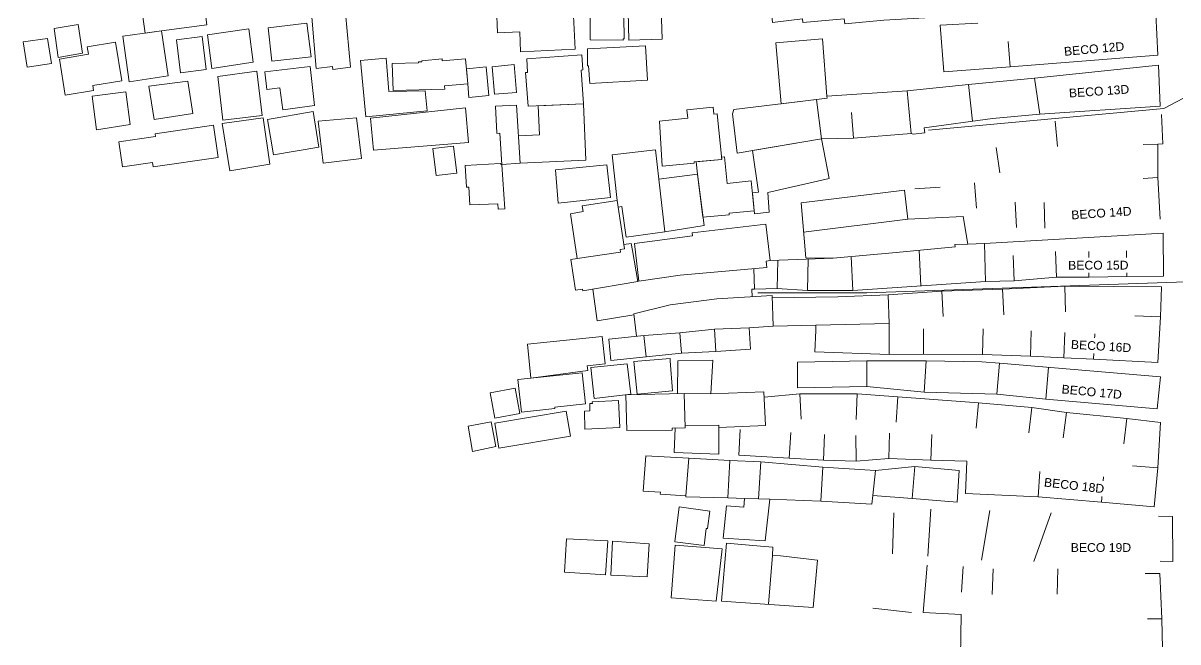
# Model space of a CAD drawing. Extents: x 359101 to 359770, y 7352318 to 7353133.
# Drawn here: x 359115.8 to 359274.3, y 7352532.1 to 7352617 of the extents above; entities that cross this region are included whole.
import ezdxf
from ezdxf.enums import TextEntityAlignment as Align

# ---------------------------------------------------------------- set-up
doc = ezdxf.new("R2010")
doc.units = 0
doc.header["$LTSCALE"] = 2.5
doc.set_wipeout_variables(frame=1)
doc.layers.add('AVT-C3-PRF-TUBULAÇÃO 3D -TUBOS', color=4, linetype='Continuous', lineweight=20)
doc.layers.add('AVT-LT-CAD-ETIQUETA NOME DE RUA', color=4, linetype='Continuous', lineweight=0)
doc.layers.add('AVT-LT-URB-DIVISA TERRENO OU AL PREDIAL', color=7, linetype='Continuous', lineweight=13, true_color=0x5c5c5c)
doc.styles.add('CARIMBO', font='arial.ttf', dxfattribs={"height": 2})

msp = doc.modelspace()

# ---------------------------------------------------------------- linework, layer by layer
at = {"layer": 'AVT-C3-PRF-TUBULAÇÃO 3D -TUBOS', "color": 6}
msp.add_lwpolyline([(359216.68, 7352579.99), (359231.63, 7352579.99), (359275.48, 7352581.48)], dxfattribs=at)
at = {"layer": 'AVT-LT-URB-DIVISA TERRENO OU AL PREDIAL', "flags": 128}
for points in [[(359246.87, 7352616.99), (359241.68, 7352616.69), (359242.18, 7352610.3), (359251.3, 7352610.96), (359271.58, 7352612.59), (359270.88, 7352626.8)], [(359225.39, 7352601.1), (359229.78, 7352601.21), (359237.72, 7352601.83), (359238, 7352601.73), (359239.6, 7352601.92), (359239.48, 7352602.63), (359248.88, 7352603.88), (359255.38, 7352604.47), (359271.92, 7352605.58), (359271.69, 7352611.19), (359254.63, 7352609.41), (359245.59, 7352608.55), (359237.19, 7352607.69), (359226.16, 7352606.94), (359225.54, 7352614.84)], [(359251.3, 7352610.96), (359251.02, 7352614.44)], [(359255.38, 7352604.47), (359254.63, 7352609.41)], [(359237.72, 7352601.83), (359237.19, 7352607.69)], [(359245.59, 7352608.55), (359246.13, 7352603.52)], [(359226.16, 7352606.94), (359226.19, 7352606.67)], [(359229.78, 7352601.21), (359229.54, 7352604.7)], [(359257.49, 7352603.54), (359257.79, 7352600.05)], [(359249.4, 7352599.9), (359249.88, 7352596.43)], [(359246.69, 7352591.6), (359246.42, 7352595.09)], [(359222.61, 7352592.34), (359236.8, 7352594.08), (359237.28, 7352590.1), (359244.84, 7352590.47), (359245.5, 7352586.68), (359247.78, 7352586.73), (359272.31, 7352588.15), (359272.37, 7352582.26), (359267.34, 7352582.22), (359262.13, 7352582.14), (359257.68, 7352582.14), (359251.88, 7352581.62), (359247.94, 7352581.55)], [(359238.21, 7352594.25), (359241.7, 7352594.48)], [(359252.16, 7352588.95), (359252, 7352592.44)], [(359256.06, 7352588.87), (359255.96, 7352592.37)], [(359247.94, 7352581.55), (359247.78, 7352586.73)], [(359239.06, 7352580.95), (359238.83, 7352585.84)], [(359251.88, 7352581.62), (359251.71, 7352585.11)], [(359257.68, 7352582.14), (359257.52, 7352585.64)], [(359262.13, 7352582.14), (359262.13, 7352585.64)], [(359267.34, 7352582.26), (359267.29, 7352585.76)], [(359219.32, 7352580.56), (359219.41, 7352584.44)], [(359223.51, 7352580.3), (359223.58, 7352584.59)], [(359229.71, 7352580.32), (359229.47, 7352584.96)], [(359216.2, 7352580.47), (359216.12, 7352583.32)], [(359224.63, 7352574.82), (359224.51, 7352571.9), (359234.69, 7352571.55), (359239.42, 7352571.56), (359247.51, 7352571.54), (359254.08, 7352571.29), (359258.66, 7352571.07), (359262.76, 7352570.88), (359271.58, 7352570.45), (359271.93, 7352576.69), (359272.06, 7352580.83), (359258.83, 7352580.88), (359250.25, 7352580.47), (359241.95, 7352580.23), (359234.55, 7352579.71), (359227.63, 7352579.42), (359218.65, 7352579.29)], [(359250.25, 7352580.47), (359250.42, 7352576.97)], [(359258.83, 7352580.88), (359258.91, 7352577.38)], [(359234.55, 7352579.71), (359234.69, 7352575.77)], [(359241.95, 7352580.23), (359242.13, 7352576.73)], [(359234.69, 7352571.55), (359234.69, 7352575.77)], [(359271.93, 7352576.69), (359268.43, 7352576.84)], [(359201.03, 7352574.14), (359201.35, 7352571.22), (359206.17, 7352571.72), (359210.91, 7352571.94), (359215.66, 7352572.25), (359215.46, 7352575.18)], [(359206.17, 7352571.72), (359205.96, 7352574.5)], [(359210.91, 7352571.94), (359210.71, 7352575.01)], [(359224.63, 7352574.82), (359224.65, 7352575.56)], [(359239.42, 7352571.56), (359239.43, 7352575.06)], [(359247.51, 7352571.54), (359247.58, 7352575.04)], [(359254.08, 7352571.29), (359254.21, 7352574.79)], [(359258.66, 7352571.07), (359258.83, 7352574.57)], [(359262.76, 7352570.88), (359262.92, 7352574.38)], [(359271.48, 7352564.09), (359256.22, 7352565.42), (359249.5, 7352566.11), (359239.51, 7352566.35), (359231.65, 7352567.14), (359222.13, 7352566.96), (359222.1, 7352570.49), (359231.62, 7352570.68), (359239.78, 7352570.66), (359247.42, 7352570.52), (359249.84, 7352570.33), (359271.96, 7352568.47), (359271.48, 7352564.09)], [(359231.65, 7352567.14), (359231.62, 7352570.68)], [(359239.51, 7352566.35), (359239.78, 7352570.66)], [(359249.5, 7352566.11), (359249.83, 7352570.33)], [(359256.22, 7352565.42), (359256.58, 7352569.76)], [(359217.54, 7352565.69), (359222.45, 7352566.13), (359230.31, 7352566.12), (359235.91, 7352565.73), (359246.94, 7352564.91), (359254.28, 7352564.27), (359259.03, 7352563.59), (359267.31, 7352562.74), (359271.94, 7352562.22), (359271.59, 7352555.98), (359271.08, 7352550.64), (359263.83, 7352551.28), (359255.14, 7352551.99), (359245.17, 7352552.46), (359245.37, 7352556.88), (359240.44, 7352557.05), (359234.64, 7352557.25), (359230.19, 7352556.92), (359225.68, 7352557.04), (359220.97, 7352557.33), (359214.07, 7352557.74), (359214.07, 7352557.74)], [(359222.45, 7352566.13), (359222.6, 7352562.64)], [(359230.31, 7352566.12), (359230.18, 7352562.62)], [(359235.91, 7352565.73), (359235.66, 7352562.24)], [(359246.94, 7352564.91), (359246.63, 7352561.42)], [(359254.28, 7352564.27), (359253.88, 7352560.8)], [(359259.03, 7352563.59), (359258.6, 7352560.11)], [(359267.31, 7352562.74), (359266.92, 7352559.26)], [(359214.07, 7352557.74), (359214.25, 7352561.24)], [(359220.97, 7352557.33), (359221.18, 7352560.82)], [(359225.68, 7352557.04), (359225.83, 7352560.54)], [(359230.19, 7352556.92), (359230.1, 7352560.42)], [(359234.64, 7352557.25), (359234.76, 7352560.75)], [(359240.44, 7352557.05), (359240.56, 7352560.55)], [(359211.9, 7352546.35), (359217.67, 7352545.97), (359218.3, 7352551.7), (359225.32, 7352551.41), (359232.34, 7352551.02), (359232.47, 7352552.21), (359237.86, 7352551.77), (359244.05, 7352551.26), (359244.32, 7352555.64), (359238.24, 7352556.16), (359232.84, 7352555.6), (359225.61, 7352556.08), (359217.1, 7352556.8), (359212.84, 7352556.98), (359207.19, 7352557.32)], [(359212.84, 7352556.98), (359212.57, 7352551.86)], [(359217.1, 7352556.8), (359216.78, 7352551.73)], [(359225.32, 7352551.41), (359225.61, 7352556.08)], [(359232.47, 7352552.21), (359232.84, 7352555.6)], [(359237.86, 7352551.77), (359238.23, 7352556.16)], [(359255.14, 7352551.99), (359255.37, 7352555.49)], [(359271.59, 7352555.98), (359268.1, 7352556.25)], [(359263.83, 7352551.28), (359264.14, 7352554.76)], [(359240.42, 7352550.31), (359239.99, 7352543.86)], [(359235.33, 7352549.82), (359235.16, 7352544.18)], [(359247.36, 7352543.33), (359248.53, 7352550.14)], [(359254.54, 7352543.16), (359256.94, 7352549.8)], [(359211.66, 7352537.68), (359212.38, 7352545.64), (359217.02, 7352545.24), (359218.71, 7352545.11), (359218.69, 7352543.98), (359219.77, 7352543.93), (359224.86, 7352543.33), (359224.28, 7352536.83)], [(359218.69, 7352543.98), (359218.14, 7352537.27)], [(359244.84, 7352542.44), (359244.65, 7352538.94)], [(359248.98, 7352542.13), (359248.85, 7352538.63)], [(359257.86, 7352542.14), (359257.78, 7352538.64)], [(359232.44, 7352536.74), (359237.78, 7352536.15)]]:
    msp.add_lwpolyline(points, dxfattribs=at)
at = {"layer": 'AVT-LT-URB-DIVISA TERRENO OU AL PREDIAL', "ltscale": 3, "flags": 128}
for points in [[(359131.83, 7352620.78), (359132.55, 7352615.59), (359134.81, 7352615.9), (359141.02, 7352616.75), (359140.36, 7352622.05), (359131.83, 7352620.78)], [(359198.82, 7352620.47), (359198.98, 7352614.64), (359203.52, 7352614.77), (359203.37, 7352620.35), (359201.46, 7352620.3), (359201.45, 7352620.54), (359198.82, 7352620.47)], [(359180.78, 7352619.02), (359180.93, 7352615.63), (359183.98, 7352615.76), (359184.11, 7352613.06), (359191.6, 7352613.39), (359191.34, 7352618.88), (359190.89, 7352618.86), (359190.88, 7352619.17), (359183.82, 7352618.83), (359183.79, 7352619.48), (359182.84, 7352619.43), (359182.85, 7352619.07), (359180.78, 7352619.02)], [(359193.67, 7352618.41), (359193.64, 7352614.69), (359198.17, 7352614.62), (359198.17, 7352614.84), (359198.34, 7352614.83), (359198.29, 7352617.9), (359198.11, 7352618.23), (359193.67, 7352618.41)], [(359218.49, 7352619.06), (359218.69, 7352617.04), (359222.78, 7352617.55), (359222.83, 7352617.05), (359228.53, 7352617.58), (359228.59, 7352616.87), (359233.97, 7352617.36), (359246.81, 7352618.09)], [(359120.07, 7352616.22), (359120.64, 7352612.26), (359123.96, 7352612.87), (359123.36, 7352616.78), (359120.07, 7352616.22)], [(359149.96, 7352611.78), (359155.35, 7352612.34), (359154.78, 7352616.96), (359149.47, 7352616.31), (359149.96, 7352611.78)], [(359155.45, 7352617.81), (359156.02, 7352610.74), (359158.29, 7352611.02), (359158.34, 7352610.63), (359160.74, 7352610.93), (359160.08, 7352618.34), (359155.45, 7352617.81)], [(359129.52, 7352615.17), (359130.37, 7352608.93), (359135.71, 7352609.73), (359134.81, 7352615.9), (359129.52, 7352615.17)], [(359141.12, 7352615.37), (359141.74, 7352610.75), (359147.39, 7352611.62), (359146.8, 7352616.18), (359141.12, 7352615.37)], [(359115.81, 7352614.41), (359116.35, 7352610.92), (359119.71, 7352611.45), (359119.18, 7352614.85), (359115.81, 7352614.41)], [(359120.79, 7352612.03), (359121.6, 7352607.11), (359125.49, 7352607.74), (359125.37, 7352608.42), (359129.38, 7352609.08), (359128.51, 7352614.37), (359124.6, 7352613.73), (359124.77, 7352612.71), (359120.79, 7352612.03)], [(359137.44, 7352610.15), (359136.89, 7352614.69), (359140.4, 7352615.12), (359140.95, 7352610.62), (359137.44, 7352610.15)], [(359193.42, 7352611.13), (359193.61, 7352608.69), (359201.51, 7352609.13), (359201.24, 7352613.88), (359193.27, 7352613.43), (359193.27, 7352611.12), (359193.42, 7352611.13)], [(359225.54, 7352614.84), (359219.12, 7352614.29), (359219.87, 7352605.91), (359226.19, 7352606.67)], [(359165.66, 7352612.15), (359162.14, 7352611.84), (359162.86, 7352604.14), (359171.26, 7352604.94), (359171, 7352607.7), (359166, 7352607.61), (359165.66, 7352612.15)], [(359184.98, 7352612.06), (359185.04, 7352610.21), (359184.79, 7352610.2), (359185.15, 7352605.57), (359192.72, 7352605.9), (359192.42, 7352610.54), (359192.64, 7352610.55), (359192.51, 7352612.64)], [(359184.98, 7352612.06), (359192.51, 7352612.64)], [(359149.26, 7352607.89), (359148.99, 7352610.28), (359155.21, 7352611.04), (359155.83, 7352605.68), (359151.46, 7352605.08), (359151.04, 7352608.11), (359149.26, 7352607.89)], [(359176.68, 7352610.72), (359179.38, 7352610.97), (359179.75, 7352607.04), (359177.02, 7352606.78), (359176.86, 7352608.66), (359176.68, 7352610.72)], [(359180.21, 7352610.97), (359180.5, 7352607.23), (359183.52, 7352607.46), (359183.22, 7352611.28), (359180.21, 7352610.97)], [(359133.08, 7352608.31), (359133.8, 7352603.74), (359139.12, 7352604.58), (359138.42, 7352609.03), (359133.08, 7352608.31)], [(359142.56, 7352609.66), (359143.24, 7352603.66), (359148.63, 7352604.31), (359147.88, 7352610.37), (359142.56, 7352609.66)], [(359125.28, 7352606.94), (359125.87, 7352602.32), (359130.53, 7352603.05), (359129.89, 7352607.56), (359125.27, 7352606.96)], [(359180.86, 7352601.87), (359180.64, 7352605.57), (359183.56, 7352605.74), (359184.04, 7352597.77), (359181.53, 7352597.6), (359181.27, 7352601.89), (359180.86, 7352601.86)], [(359183.81, 7352601.53), (359186.7, 7352601.66), (359186.52, 7352605.63), (359192.72, 7352605.91), (359193.05, 7352598.19), (359184.04, 7352597.77)], [(359225.39, 7352601.1), (359224.74, 7352606.49), (359213.36, 7352605.12), (359213.2, 7352604.52), (359213.81, 7352599.14), (359225.39, 7352601.1)], [(359149.38, 7352603.76), (359150.2, 7352598.9), (359156.41, 7352599.97), (359155.61, 7352604.86), (359149.38, 7352603.76)], [(359163.93, 7352599.57), (359163.5, 7352603.92), (359176.53, 7352605.34), (359176.96, 7352600.62), (359163.93, 7352599.57)], [(359203.16, 7352603.55), (359203.52, 7352597.34), (359207.94, 7352597.75), (359207.92, 7352597.93), (359211.72, 7352598.29), (359211.08, 7352604.55), (359210.63, 7352604.5), (359210.53, 7352605.47), (359206.92, 7352605.1), (359207.04, 7352603.95), (359203.16, 7352603.55)], [(359129.47, 7352597.26), (359128.97, 7352600.71), (359134, 7352601.44), (359133.95, 7352601.81), (359141.96, 7352602.98), (359142.6, 7352598.56)], [(359143.13, 7352603.21), (359144.19, 7352596.74), (359149.69, 7352597.65), (359148.77, 7352603.98), (359143.13, 7352603.21)], [(359156.3, 7352603.52), (359157.02, 7352597.77), (359162.26, 7352598.42), (359161.57, 7352603.98), (359156.3, 7352603.52)], [(359215.94, 7352599.5), (359216.74, 7352593.77), (359215.93, 7352593.69), (359216.2, 7352590.84), (359218.24, 7352591.03), (359218.04, 7352593.74), (359226.47, 7352595.67), (359225.39, 7352601.1), (359215.94, 7352599.5)], [(359172.51, 7352596.07), (359172.07, 7352599.76), (359174.91, 7352600.1), (359175.36, 7352596.41), (359172.51, 7352596.07)], [(359198.6, 7352587.62), (359198, 7352591.81), (359197.52, 7352591.74), (359197.38, 7352592.64), (359196.66, 7352598.91), (359202.6, 7352599.6), (359203.07, 7352595.56), (359203.9, 7352588.37), (359198.6, 7352587.62)], [(359129.47, 7352597.26), (359133.58, 7352597.86), (359133.67, 7352597.26), (359142.6, 7352598.56)], [(359208.38, 7352596.24), (359208.22, 7352597.96), (359211.72, 7352598.29), (359211.69, 7352598.61), (359212.09, 7352598.65), (359212.47, 7352594.99), (359215.77, 7352595.33), (359216.16, 7352591.22), (359212.72, 7352590.92), (359212.74, 7352590.67), (359209.13, 7352590.37), (359208.38, 7352596.24)], [(359176.48, 7352597.46), (359181.3, 7352597.72), (359181.54, 7352597.54), (359181.95, 7352591.51), (359181.04, 7352591.45), (359180.99, 7352592.19), (359177.13, 7352592.04), (359177, 7352594.47), (359176.69, 7352594.46), (359176.48, 7352597.46)], [(359188.89, 7352596.85), (359189.24, 7352592.3), (359196.43, 7352593.05), (359195.92, 7352597.52), (359188.89, 7352596.85)], [(359203.07, 7352595.56), (359208.38, 7352596.24), (359209.28, 7352589.21), (359203.9, 7352588.37)], [(359190.96, 7352590.84), (359191.87, 7352584.68), (359197.82, 7352585.56), (359197.77, 7352585.92), (359198.36, 7352586.01), (359197.38, 7352592.64), (359192.56, 7352591.93), (359192.68, 7352591.15), (359190.96, 7352590.84)], [(359245.5, 7352586.68), (359243.72, 7352586.61), (359243.74, 7352586.31), (359235.65, 7352585.54), (359227.03, 7352584.73), (359223.26, 7352584.8), (359222.61, 7352592.34)], [(359237.28, 7352590.1), (359222.96, 7352588.32)], [(359200.34, 7352581.58), (359199.73, 7352586.74), (359207.72, 7352587.82), (359207.66, 7352588.23), (359217.77, 7352589.41), (359218.35, 7352584.4), (359217.8, 7352584.33), (359217.9, 7352583.48), (359206, 7352582.39), (359200.34, 7352581.58)], [(359191.87, 7352584.68), (359191, 7352584.56), (359191.62, 7352580.35), (359192.6, 7352580.5), (359192.64, 7352580.26), (359200.19, 7352581.55), (359199.46, 7352585.8), (359199.29, 7352586.77), (359198.27, 7352586.62), (359198.36, 7352586.01), (359197.77, 7352585.92), (359197.82, 7352585.56), (359191.87, 7352584.68)], [(359218.35, 7352584.4), (359227.03, 7352584.73)], [(359194.01, 7352580.49), (359194.6, 7352576.17), (359199.67, 7352576.96)], [(359215.87, 7352579.46), (359215.86, 7352580.47), (359216.2, 7352580.48), (359219.32, 7352580.57), (359223.51, 7352580.3), (359229.71, 7352580.32), (359247.94, 7352581.55)], [(359200.01, 7352574.03), (359199.66, 7352577.12), (359204.62, 7352578.35), (359211.06, 7352579.16), (359218.64, 7352579.64), (359218.77, 7352575.43), (359215.46, 7352575.18)], [(359224.65, 7352575.56), (359234.69, 7352575.77)], [(359185.53, 7352568.28), (359185.05, 7352572.94), (359195.32, 7352574.01), (359195.71, 7352570.25), (359193.26, 7352569.99), (359193.33, 7352569.33), (359185.53, 7352568.28)], [(359201.35, 7352571.22), (359196.5, 7352570.73), (359196.2, 7352573.64), (359201.05, 7352574.14), (359205.96, 7352574.5), (359210.71, 7352575.01), (359215.46, 7352575.18)], [(359218.77, 7352575.43), (359224.65, 7352575.56)], [(359199.67, 7352570.58), (359200.1, 7352566.07), (359204.97, 7352566.53), (359204.64, 7352570.65), (359204.62, 7352570.99), (359199.67, 7352570.58)], [(359193.74, 7352569.73), (359194.22, 7352565.5), (359199.22, 7352566.07), (359198.75, 7352570.27), (359193.74, 7352569.73)], [(359205.69, 7352570.67), (359205.65, 7352566.2), (359210.24, 7352566.15), (359210.47, 7352570.75), (359205.69, 7352570.67)], [(359183.72, 7352568.09), (359184.22, 7352563.61), (359188.81, 7352564.12), (359188.79, 7352564.31), (359193.02, 7352564.78), (359192.55, 7352569), (359183.72, 7352568.09)], [(359179.94, 7352566.26), (359180.58, 7352562.82), (359183.99, 7352563.45), (359183.35, 7352566.93), (359179.94, 7352566.26)], [(359204.92, 7352561.17), (359198.69, 7352561.1), (359198.56, 7352565.99), (359206.57, 7352566.19), (359206.7, 7352561.46), (359204.91, 7352561.41), (359204.91, 7352561.17)], [(359211.32, 7352561.54), (359217.73, 7352561.78), (359217.49, 7352566.43), (359210.24, 7352566.15)], [(359192.88, 7352563.77), (359192.94, 7352561.31), (359197.74, 7352561.52), (359197.54, 7352565.22), (359193.94, 7352565.02), (359193.96, 7352564.82), (359193.59, 7352564.8), (359193.6, 7352563.8), (359192.88, 7352563.77)], [(359180.58, 7352562.12), (359181.1, 7352558.7), (359190.95, 7352560.34), (359190.38, 7352563.75), (359180.58, 7352562.12)], [(359176.89, 7352561.68), (359177.49, 7352558.23), (359180.71, 7352558.9), (359180.05, 7352562.31), (359176.89, 7352561.68)], [(359206.69, 7352561.79), (359211.32, 7352561.86), (359211.32, 7352557.85), (359205.18, 7352558.1), (359205.32, 7352561.42)], [(359207.19, 7352557.32), (359201.31, 7352557.63), (359200.93, 7352552.79), (359203.3, 7352552.65), (359203.28, 7352552.38), (359206.78, 7352552.17), (359207.19, 7352557.32)], [(359206.78, 7352552.17), (359206.77, 7352551.99), (359212.57, 7352551.86)], [(359211.9, 7352546.35), (359212.35, 7352550.77), (359214.76, 7352550.58), (359214.85, 7352551.79), (359212.57, 7352551.86)], [(359214.85, 7352551.79), (359216.78, 7352551.73)], [(359205.87, 7352550.65), (359205.27, 7352545.84), (359209.31, 7352545.34), (359209.6, 7352547.69), (359209.77, 7352547.66), (359210.08, 7352550.06), (359205.87, 7352550.65)], [(359216.78, 7352551.73), (359218.3, 7352551.69)], [(359190.4, 7352546.26), (359190.11, 7352541.67), (359195.76, 7352541.31), (359196.06, 7352545.98), (359190.4, 7352546.26)], [(359196.73, 7352545.91), (359196.51, 7352541.26), (359201.47, 7352541.03), (359201.77, 7352545.57), (359196.73, 7352545.91)], [(359211.76, 7352544.9), (359205.34, 7352545.4), (359204.78, 7352538.17), (359210.94, 7352537.69), (359211.76, 7352544.9)], [(359239.9, 7352542.62), (359239.38, 7352536.15), (359244.59, 7352535.86)], [(359211.66, 7352537.68), (359224.28, 7352536.83)], [(359220.46, 7352521.97), (359220.48, 7352528.22), (359238.4, 7352528.23), (359243.61, 7352528.24), (359243.6, 7352530.07), (359244.48, 7352530.07), (359244.59, 7352535.86)]]:
    msp.add_lwpolyline(points, dxfattribs=at)
msp.add_lwpolyline([(359166.59, 7352607.74), (359166.48, 7352611.46), (359170.11, 7352611.51), (359170.1, 7352611.66), (359170.56, 7352611.67), (359170.55, 7352611.82), (359173.32, 7352612.06), (359173.34, 7352611.81), (359176.56, 7352612.08), (359176.86, 7352608.66), (359173.65, 7352608.39), (359173.69, 7352607.93)], close=True, dxfattribs=at)
at = {"layer": 'AVT-LT-URB-DIVISA TERRENO OU AL PREDIAL', "flags": 128}
for points, elevation in [([(359271.89, 7352590.07), (359271.58, 7352595.79), (359271.56, 7352600.39), (359272.25, 7352600.4), (359272.1, 7352604.43)], 2), ([(359271.56, 7352600.39), (359269.56, 7352600.35)], 2), ([(359271.58, 7352595.79), (359269.58, 7352595.68)], 2), ([(359273.59, 7352549.33), (359271.65, 7352549.34)], 1.82), ([(359271.92, 7352543.18), (359273.66, 7352543.14), (359273.59, 7352549.33)], 1.84), ([(359271.84, 7352541.49), (359269.84, 7352541.5)], 1.79), ([(359272.59, 7352525.43), (359272.22, 7352531.22), (359272.15, 7352535.26), (359271.84, 7352541.49)], 1.79), ([(359272.15, 7352535.26), (359270.15, 7352535.27)], 1.79)]:
    msp.add_lwpolyline(points, dxfattribs=dict(at, elevation=elevation))

# ---------------------------------------------------------------- texts
at = {"layer": 'AVT-LT-CAD-ETIQUETA NOME DE RUA', "linetype": 'Continuous', "ltscale": 4, "style": 'CARIMBO'}
msp.add_text('BECO 14D', height=1.2, rotation=3.9147, dxfattribs=at).set_placement((359263.83, 7352590.93), align=Align.MIDDLE_CENTER)

# ---------------------------------------------------------------- wipeouts: each hides what was drawn before it
at = {"linetype": 'Continuous', "ltscale": 4}
msp.add_wipeout([(359259.33, 7352544.02), (359268.25, 7352544.02), (359268.25, 7352546.11), (359259.33, 7352546.11)], dxfattribs=at).dxf.layer = 'AVT-LT-CAD-ETIQUETA NOME DE RUA'

# ---------------------------------------------------------------- next in the draw order: wipeouts: each hides what was drawn before it
for points in [[(359258.5, 7352612.02), (359267.38, 7352612.81), (359267.2, 7352614.88), (359258.31, 7352614.09)], [(359259.15, 7352606.31), (359268.05, 7352606.91), (359267.9, 7352608.99), (359259, 7352608.39)], [(359258.97, 7352582.73), (359267.89, 7352582.74), (359267.89, 7352584.83), (359258.97, 7352584.81)], [(359259.3, 7352571.91), (359268.2, 7352571.37), (359268.33, 7352573.45), (359259.42, 7352573.99)], [(359257.99, 7352565.79), (359266.87, 7352564.96), (359267.06, 7352567.03), (359258.18, 7352567.87)], [(359255.56, 7352553.03), (359264.42, 7352552.03), (359264.66, 7352554.1), (359255.79, 7352555.1)], [(359259.33, 7352544.02), (359268.25, 7352544.02), (359268.25, 7352546.11), (359259.33, 7352546.11)]]:
    msp.add_wipeout(points, dxfattribs=at).dxf.layer = 'AVT-LT-CAD-ETIQUETA NOME DE RUA'

# ---------------------------------------------------------------- next in the draw order: linework, layer by layer
at = {"layer": 'AVT-C3-PRF-TUBULAÇÃO 3D -TUBOS', "color": 6}
msp.add_lwpolyline([(359240.08, 7352602.29), (359272.4, 7352605.25), (359275.09, 7352606.68)], dxfattribs=at)

# ---------------------------------------------------------------- next in the draw order: texts
at = {"layer": 'AVT-LT-CAD-ETIQUETA NOME DE RUA', "linetype": 'Continuous', "ltscale": 4, "style": 'CARIMBO'}
for s, rotation, p in [('BECO 13D', 3.8822, (359263.51, 7352607.65)), ('BECO 18D', 353.5248, (359260.09, 7352553.57)), ('BECO 19D', 359.9955, (359263.77, 7352545.06))]:
    msp.add_text(s, height=1.2, rotation=rotation, dxfattribs=at).set_placement(p, align=Align.MIDDLE_CENTER)

# ---------------------------------------------------------------- next in the draw order: wipeouts: each hides what was drawn before it
at = {"linetype": 'Continuous', "ltscale": 4}
for points in [[(359258.5, 7352612.02), (359267.38, 7352612.81), (359267.2, 7352614.88), (359258.31, 7352614.09)], [(359258.97, 7352582.73), (359267.89, 7352582.74), (359267.89, 7352584.83), (359258.97, 7352584.81)], [(359259.3, 7352571.91), (359268.2, 7352571.37), (359268.33, 7352573.45), (359259.42, 7352573.99)], [(359257.99, 7352565.79), (359266.87, 7352564.96), (359267.06, 7352567.03), (359258.18, 7352567.87)]]:
    msp.add_wipeout(points, dxfattribs=at).dxf.layer = 'AVT-LT-CAD-ETIQUETA NOME DE RUA'

# ---------------------------------------------------------------- next in the draw order: texts
at = {"layer": 'AVT-LT-CAD-ETIQUETA NOME DE RUA', "linetype": 'Continuous', "ltscale": 4, "style": 'CARIMBO'}
for s, rotation, p in [('BECO 12D', 5.0772, (359262.83, 7352613.45)), ('BECO 15D', 0.0698, (359263.41, 7352583.78)), ('BECO 16D', 356.553, (359263.79, 7352572.68)), ('BECO 17D', 354.6214, (359262.51, 7352566.41))]:
    msp.add_text(s, height=1.2, rotation=rotation, dxfattribs=at).set_placement(p, align=Align.MIDDLE_CENTER)

doc.saveas('drawing.dxf')
